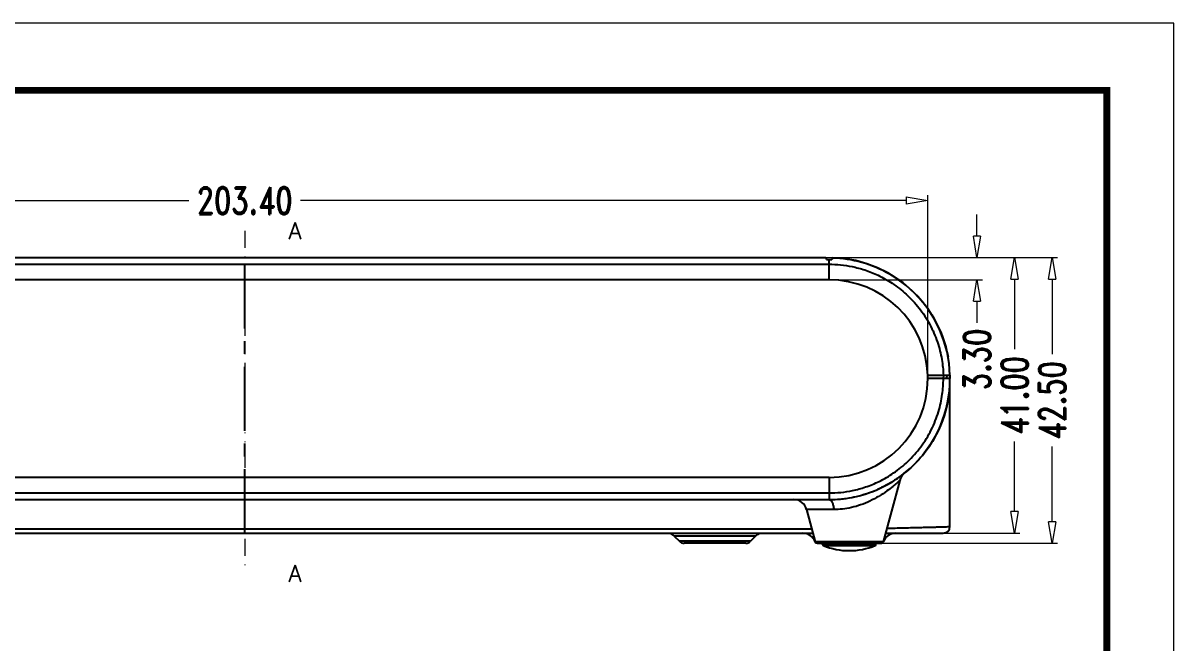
# Model space of a CAD drawing. Header units: millimetres. Extents: x 4911 to 5491, y 411 to 814.
# Drawn here: x 5320 to 5491.3, y 721.8 to 814.1 of the extents above; entities that cross this region are included whole.
import ezdxf
from ezdxf.enums import TextEntityAlignment as Align

# ---------------------------------------------------------------- set-up
doc = ezdxf.new("R2010")
doc.units = ezdxf.units.MM
doc.linetypes.add('CENTER', pattern=[50.8, 31.75, -6.35, 6.35, -6.35])
doc.linetypes.add('DIVIDE', pattern=[31.75, 12.7, -6.35, 0, -6.35, 0, -6.35])
for name, color, linetype, lineweight in [('dim', 82, 'Continuous', 9), ('from', 7, 'Continuous', 13), ('hatch', 56, 'Continuous', 9)]:
    doc.layers.add(name, color=color, linetype=linetype, lineweight=lineweight)
doc.styles.add('ROMAND', font='romand.shx', dxfattribs={"width": 0.75, "bigfont": 'gbcbig.shx'})
doc.styles.get("Standard").update_dxf_attribs({"font": 'txt', "bigfont": 'gbcbig.shx'})
doc.dimstyles.new('YanXiu', dxfattribs={"dimtxt": 2.5, "dimasz": 2.2, "dimexe": 1, "dimexo": 0, "dimgap": 0.66, "dimtad": 0, "dimzin": 1, "dimdsep": 46, "dimtxsty": 'ROMAND', "dimblk": 'CLOSEDBLANK', "dimcen": 0, "dimclrd": 3, "dimclre": 3, "dimclrt": 7, "dimazin": 0, "dimtfac": 1, "dimtofl": 0, "dimtmove": 0, "dimatfit": 3, "dimldrblk": 'CLOSEDBLANK', "dimfxl": 1, "dimlwd": 5, "dimlwe": 5, "dimarcsym": 0})

# ---------------------------------------------------------------- blocks, each defined once
blk = doc.blocks.new('_ClosedBlank')
at = {"color": 0, "linetype": 'ByBlock', "lineweight": -2}
for p, q in [((-1, 0.167), (0, 0)), ((-1, 0.167), (-1, -0.167)), ((0, 0), (-1, -0.167))]:
    blk.add_line(p, q, dxfattribs=at)
blk = doc.blocks.new('*D52')
at = {"layer": 'Defpoints', "color": 0}
for p in [(5454.68, 787.65), (5251.29, 761.41), (5454.68, 761.41)]:
    blk.add_point(p, dxfattribs=at)
at = {"layer": 'dim', "color": 3, "lineweight": 5}
for p, q in [((5251.29, 761.41), (5251.29, 788.45)), ((5454.68, 761.41), (5454.68, 788.45)), ((5254.49, 787.65), (5344.69, 787.65)), ((5451.48, 787.65), (5361.29, 787.65))]:
    blk.add_line(p, q, dxfattribs=at)
at = {"layer": 'dim', "color": 3, "lineweight": 5, "xscale": 3.2, "yscale": 3.2, "zscale": 3.2, "rotation": 180}
blk.add_blockref('_ClosedBlank', (5251.29, 787.65), dxfattribs=at)
at = {"layer": 'dim', "color": 3, "lineweight": 5, "xscale": 3.2, "yscale": 3.2, "zscale": 3.2}
blk.add_blockref('_ClosedBlank', (5454.68, 787.65), dxfattribs=at)
at = {"layer": 'dim', "color": 7, "insert": (5352.99, 787.65), "char_height": 4, "attachment_point": 5, "style": 'ROMAND'}
blk.add_mtext('203.40', dxfattribs=at)
blk = doc.blocks.new('*D63')
at = {"layer": 'Defpoints', "color": 0}
for p in [(5439.49, 779.16), (5439.99, 775.86), (5462, 775.86)]:
    blk.add_point(p, dxfattribs=at)
at = {"layer": 'dim', "color": 3, "lineweight": 5}
for p, q in [((5462, 782.36), (5462, 785.56)), ((5439.49, 779.16), (5462.8, 779.16)), ((5439.99, 775.86), (5462.8, 775.86)), ((5462, 772.66), (5462, 769.46))]:
    blk.add_line(p, q, dxfattribs=at)
at = {"layer": 'dim', "color": 3, "lineweight": 5, "xscale": 3.2, "yscale": 3.2, "zscale": 3.2}
for p, rotation in [((5462, 779.16), 270), ((5462, 775.86), 90)]:
    blk.add_blockref('_ClosedBlank', p, dxfattribs=dict(at, rotation=rotation))
at = {"layer": 'dim', "color": 7, "insert": (5462, 764.02), "char_height": 4, "attachment_point": 5, "rotation": 90, "style": 'ROMAND'}
blk.add_mtext('3.30', dxfattribs=at)
blk = doc.blocks.new('*D64')
at = {"layer": 'Defpoints', "color": 0}
for p in [(5439.49, 779.16), (5456.99, 738.16), (5467.6, 738.16)]:
    blk.add_point(p, dxfattribs=at)
at = {"layer": 'dim', "color": 3, "lineweight": 5}
for p, q in [((5439.49, 779.16), (5468.4, 779.16)), ((5467.6, 775.96), (5467.6, 765.53)), ((5467.6, 741.36), (5467.6, 751.79)), ((5456.99, 738.16), (5468.4, 738.16))]:
    blk.add_line(p, q, dxfattribs=at)
at = {"layer": 'dim', "color": 3, "lineweight": 5, "xscale": 3.2, "yscale": 3.2, "zscale": 3.2}
for p, rotation in [((5467.6, 779.16), 90), ((5467.6, 738.16), 270)]:
    blk.add_blockref('_ClosedBlank', p, dxfattribs=dict(at, rotation=rotation))
at = {"layer": 'dim', "color": 7, "insert": (5467.6, 758.66), "char_height": 4, "attachment_point": 5, "rotation": 90, "style": 'ROMAND'}
blk.add_mtext('41.00', dxfattribs=at)
blk = doc.blocks.new('*D65')
at = {"layer": 'Defpoints', "color": 0}
for p in [(5439.49, 779.16), (5447.76, 736.66), (5473.2, 736.66)]:
    blk.add_point(p, dxfattribs=at)
at = {"layer": 'dim', "color": 3, "lineweight": 5}
for p, q in [((5439.49, 779.16), (5474, 779.16)), ((5473.2, 775.96), (5473.2, 764.78)), ((5473.2, 739.86), (5473.2, 751.04)), ((5447.76, 736.66), (5474, 736.66))]:
    blk.add_line(p, q, dxfattribs=at)
at = {"layer": 'dim', "color": 3, "lineweight": 5, "xscale": 3.2, "yscale": 3.2, "zscale": 3.2}
for p, rotation in [((5473.2, 779.16), 90), ((5473.2, 736.66), 270)]:
    blk.add_blockref('_ClosedBlank', p, dxfattribs=dict(at, rotation=rotation))
at = {"layer": 'dim', "color": 7, "insert": (5473.2, 757.91), "char_height": 4, "attachment_point": 5, "rotation": 90, "style": 'ROMAND'}
blk.add_mtext('42.50', dxfattribs=at)

msp = doc.modelspace()

# ---------------------------------------------------------------- linework, layer by layer
for p, q in [((5265.986, 778.176), (5439.986, 778.176)), ((5439.986, 775.859), (5265.986, 775.859)), ((5265.986, 743.159), (5439.986, 743.159))]:
    msp.add_line(p, q)
at = {"color": 7, "linetype": 'Continuous'}
for p, q in [((5266.486, 779.159), (5439.486, 779.159)), ((5439.486, 779.159), (5439.586, 778.859)), ((5439.586, 778.859), (5440.386, 778.859)), ((5439.986, 775.859), (5439.986, 778.859)), ((5440.483, 779.152), (5440.386, 778.859)), ((5440.484, 779.152), (5440.483, 779.152)), ((5454.677, 761.659), (5457.979, 761.659)), ((5457.986, 761.159), (5454.686, 761.159)), ((5457.013, 761.659), (5456.987, 761.159)), ((5457.512, 761.659), (5457.486, 761.159)), ((5457.979, 761.659), (5457.979, 761.159)), ((5457.986, 739.159), (5457.986, 761.159)), ((5439.986, 746.459), (5265.986, 746.459)), ((5439.986, 746.459), (5439.986, 743.159)), ((5450.494, 746.02), (5448.045, 736.881)), ((5265.986, 744.141), (5439.986, 744.141)), ((5436.641, 741.677), (5437.926, 736.881)), ((5440.686, 741.677), (5436.641, 741.677)), ((5268.555, 738.784), (5437.417, 738.784)), ((5268.388, 738.159), (5437.584, 738.159)), ((5416.925, 737.72), (5417.693, 736.952)), ((5429.047, 737.72), (5416.925, 737.72)), ((5428.279, 736.952), (5417.693, 736.952)), ((5429.047, 737.72), (5428.279, 736.952)), ((5437.94, 736.855), (5437.924, 736.855)), ((5448.045, 736.881), (5437.926, 736.881)), ((5448.047, 736.855), (5448.032, 736.855)), ((5448.388, 738.159), (5456.986, 738.159)), ((5427.572, 736.659), (5418.4, 736.659)), ((5438.206, 736.659), (5447.766, 736.659)), ((5439.015, 736.464), (5439.012, 736.659)), ((5439.015, 736.464), (5439.012, 736.659)), ((5439.015, 736.464), (5446.956, 736.464)), ((5439.115, 736.318), (5446.857, 736.318)), ((5446.956, 736.464), (5446.96, 736.659)), ((5446.956, 736.464), (5446.96, 736.659))]:
    msp.add_line(p, q, dxfattribs=at)
at = {"color": 1, "linetype": 'CENTER', "ltscale": 0.3}
msp.add_line((5352.986, 738.159), (5352.986, 779.159), dxfattribs=at)
at = {"color": 7, "linetype": 'Continuous'}
for centre, radius, start, end in [((5439.986, 761.159), 17.999, 1.59042, 88.41729), ((5439.986, 761.159), 14.7, 1.9481, 90.00043), ((5439.986, 761.159), 14.7, 270, 0), ((5439.986, 761.159), 18, 270, 0), ((5440.306, 761.159), 14.38, 0.00153, 1.99413), ((5452.426, 745.502), 2, 128.52149, 164.99415), ((5440.051, 761.027), 17.854, 303.63254, 303.87252), ((5440.039, 761.044), 17.874, 303.87253, 304.16727), ((5440.023, 761.067), 17.902, 304.16735, 304.81732), ((5439.935, 761.35), 18.195, 281.84718, 291.91915), ((5439.224, 757.283), 15.899, 300.80506, 301.04927), ((5434.71, 741.159), 2, 15, 90), ((5439.976, 761.084), 17.926, 270.03034, 280.91224), ((5439.938, 761.332), 18.176, 280.88269, 281.84813), ((5456.986, 739.159), 1, 270, 359.99954), ((5457.957, 739.159), 0.0289, 357.41346, 0.29356), ((5415.865, 736.659), 1.5, 45, 75), ((5418.4, 737.659), 1, 225, 270), ((5427.572, 737.659), 1, 270, 315), ((5430.107, 736.659), 1.5, 105, 135), ((5436.049, 736.159), 2, 20.35441, 90), ((5438.206, 736.959), 0.3, 200.35441, 270), ((5438.216, 736.959), 0.3, 195, 270), ((5447.756, 736.959), 0.3, 270, 345), ((5447.766, 736.959), 0.3, 270, 339.64559), ((5449.922, 736.159), 2, 90, 159.64559), ((5439.175, 736.467), 0.16, 181, 247.79711), ((5442.986, 745.802), 10.244, 247.79711, 292.20289), ((5446.796, 736.467), 0.16, 292.20289, 359)]:
    msp.add_arc(centre, radius, start, end, dxfattribs=at)
for points, start_tangent, end_tangent in [([(5439.986, 778.176), (5441.697, 778.089), (5443.416, 777.824), (5445.284, 777.327), (5447.287, 776.53), (5449.376, 775.35), (5451.454, 773.726), (5453.375, 771.658), (5454.976, 769.214), (5456.115, 766.576), (5456.761, 764.006), (5456.996, 761.659)], (1, -0.0000117), (0.0297334, -0.9995579)), ([(5440.484, 779.152), (5448.986, 776.747), (5455.574, 770.159), (5457.69, 764.393)], (0.9996026, -0.028191), (0.1805802, -0.9835603)), ([(5439.986, 744.141), (5441.733, 744.233), (5443.491, 744.51), (5445.405, 745.031), (5447.459, 745.871), (5449.595, 747.116), (5451.706, 748.826), (5453.632, 750.994), (5455.199, 753.534), (5456.272, 756.236), (5456.84, 758.823), (5457.003, 761.159)], (1, 0.0000117), (-0.0001629, 1)), ([(5457.673, 757.834), (5455.574, 752.159), (5451.182, 747.068)], (-0.1855867, -0.9826279), (-0.7822307, -0.6229888)), ([(5449.939, 746.162), (5449.108, 745.642), (5447.804, 744.946), (5447.074, 744.615)], (-0.832607, -0.5538642), (-0.919643, -0.3927554)), ([(5450.494, 746.02), (5450.393, 745.924), (5450.066, 745.625), (5449.476, 745.118), (5448.594, 744.436), (5447.424, 743.662)], (-0.7249023, -0.6888517), (-0.8567248, -0.5157738)), ([(5439.986, 743.159), (5440.219, 743.053), (5440.427, 742.746), (5440.589, 742.27), (5440.686, 741.677)], (1, 0), (0.0966713, -0.9953164)), ([(5447.366, 743.627), (5446.076, 742.938), (5444.682, 742.367), (5443.31, 741.974), (5441.97, 741.748), (5440.686, 741.677)], (-0.8589154, -0.5121176), (-1, -0.0001607)), ([(5448.586, 738.897), (5448.615, 738.898), (5449.841, 738.926), (5451.002, 738.954), (5452.096, 738.98), (5453.114, 739.005), (5454.05, 739.029), (5454.899, 739.05), (5455.656, 739.07), (5456.312, 739.088), (5456.858, 739.104), (5457.298, 739.119), (5457.644, 739.132), (5457.888, 739.145), (5457.986, 739.157)], (0.9997474, 0.0224768), (0.0455743, 0.998961))]:
    msp.add_spline(points, degree=3, dxfattribs=dict(at, start_tangent=start_tangent, end_tangent=end_tangent))
at = {"layer": 'from'}
msp.add_lwpolyline([(4911.271, 410.979), (5491.33, 410.979), (5491.33, 814.068), (4911.271, 814.068)], close=True, dxfattribs=at)
at = {"layer": 'from', "const_width": 1}
msp.add_lwpolyline([(4921.268, 420.976), (4921.268, 804.071), (5481.333, 804.071), (5481.333, 420.976), (4921.268, 420.976)], dxfattribs=at)
at = {"layer": 'hatch', "color": 2, "linetype": 'DIVIDE', "ltscale": 0.2}
msp.add_line((5352.986, 783.159), (5352.986, 732.159), dxfattribs=at)
at = {"layer": 'hatch', "color": 2}
for points in [[(5352.986, 783.159, 0, 0, 0), (5355.486, 783.159, 0.75, 0, 0), (5357.986, 783.159, 0, 0, 0)], [(5352.986, 732.159, 0, 0, 0), (5355.486, 732.159, 0.75, 0, 0), (5357.986, 732.159, 0, 0, 0)]]:
    msp.add_lwpolyline(points, format="xyseb", dxfattribs=at)

# ---------------------------------------------------------------- texts
at = {"layer": 'hatch', "color": 6}
for p in [(5360.486, 783.159), (5360.486, 732.159)]:
    msp.add_text('A', height=2.5, dxfattribs=at).set_placement(p, align=Align.MIDDLE)

# ---------------------------------------------------------------- dimensions: what is measured, and where the dimension line sits
at = {"layer": 'dim'}
dim = msp.add_linear_dim(base=(5454.684, 787.652), p1=(5251.288, 761.409), p2=(5454.684, 761.409), dimstyle='YanXiu', override={"dimtxt": 4, "dimasz": 3.2, "dimexe": 0.7996, "dimgap": 0.7996}, dxfattribs=at)
dim.commit()
dim.dimension.update_dxf_attribs({"geometry": '*D52', "text_midpoint": (5352.986, 787.652)})
for base, p2, picture, middle in [((5462.001, 775.859), (5439.986, 775.859), '*D63', (5462.001, 764.016)), ((5467.601, 738.159), (5456.986, 738.159), '*D64', (5467.601, 758.659)), ((5473.201, 736.659), (5447.756, 736.659), '*D65', (5473.201, 757.909))]:
    dim = msp.add_linear_dim(base=base, p1=(5439.486, 779.159), p2=p2, angle=90, dimstyle='YanXiu', override={"dimtxt": 4, "dimasz": 3.2, "dimexe": 0.7996, "dimgap": 0.7996}, dxfattribs=at)
    dim.commit()
    dim.dimension.update_dxf_attribs({"geometry": picture, "text_midpoint": middle})

doc.saveas('drawing.dxf')
